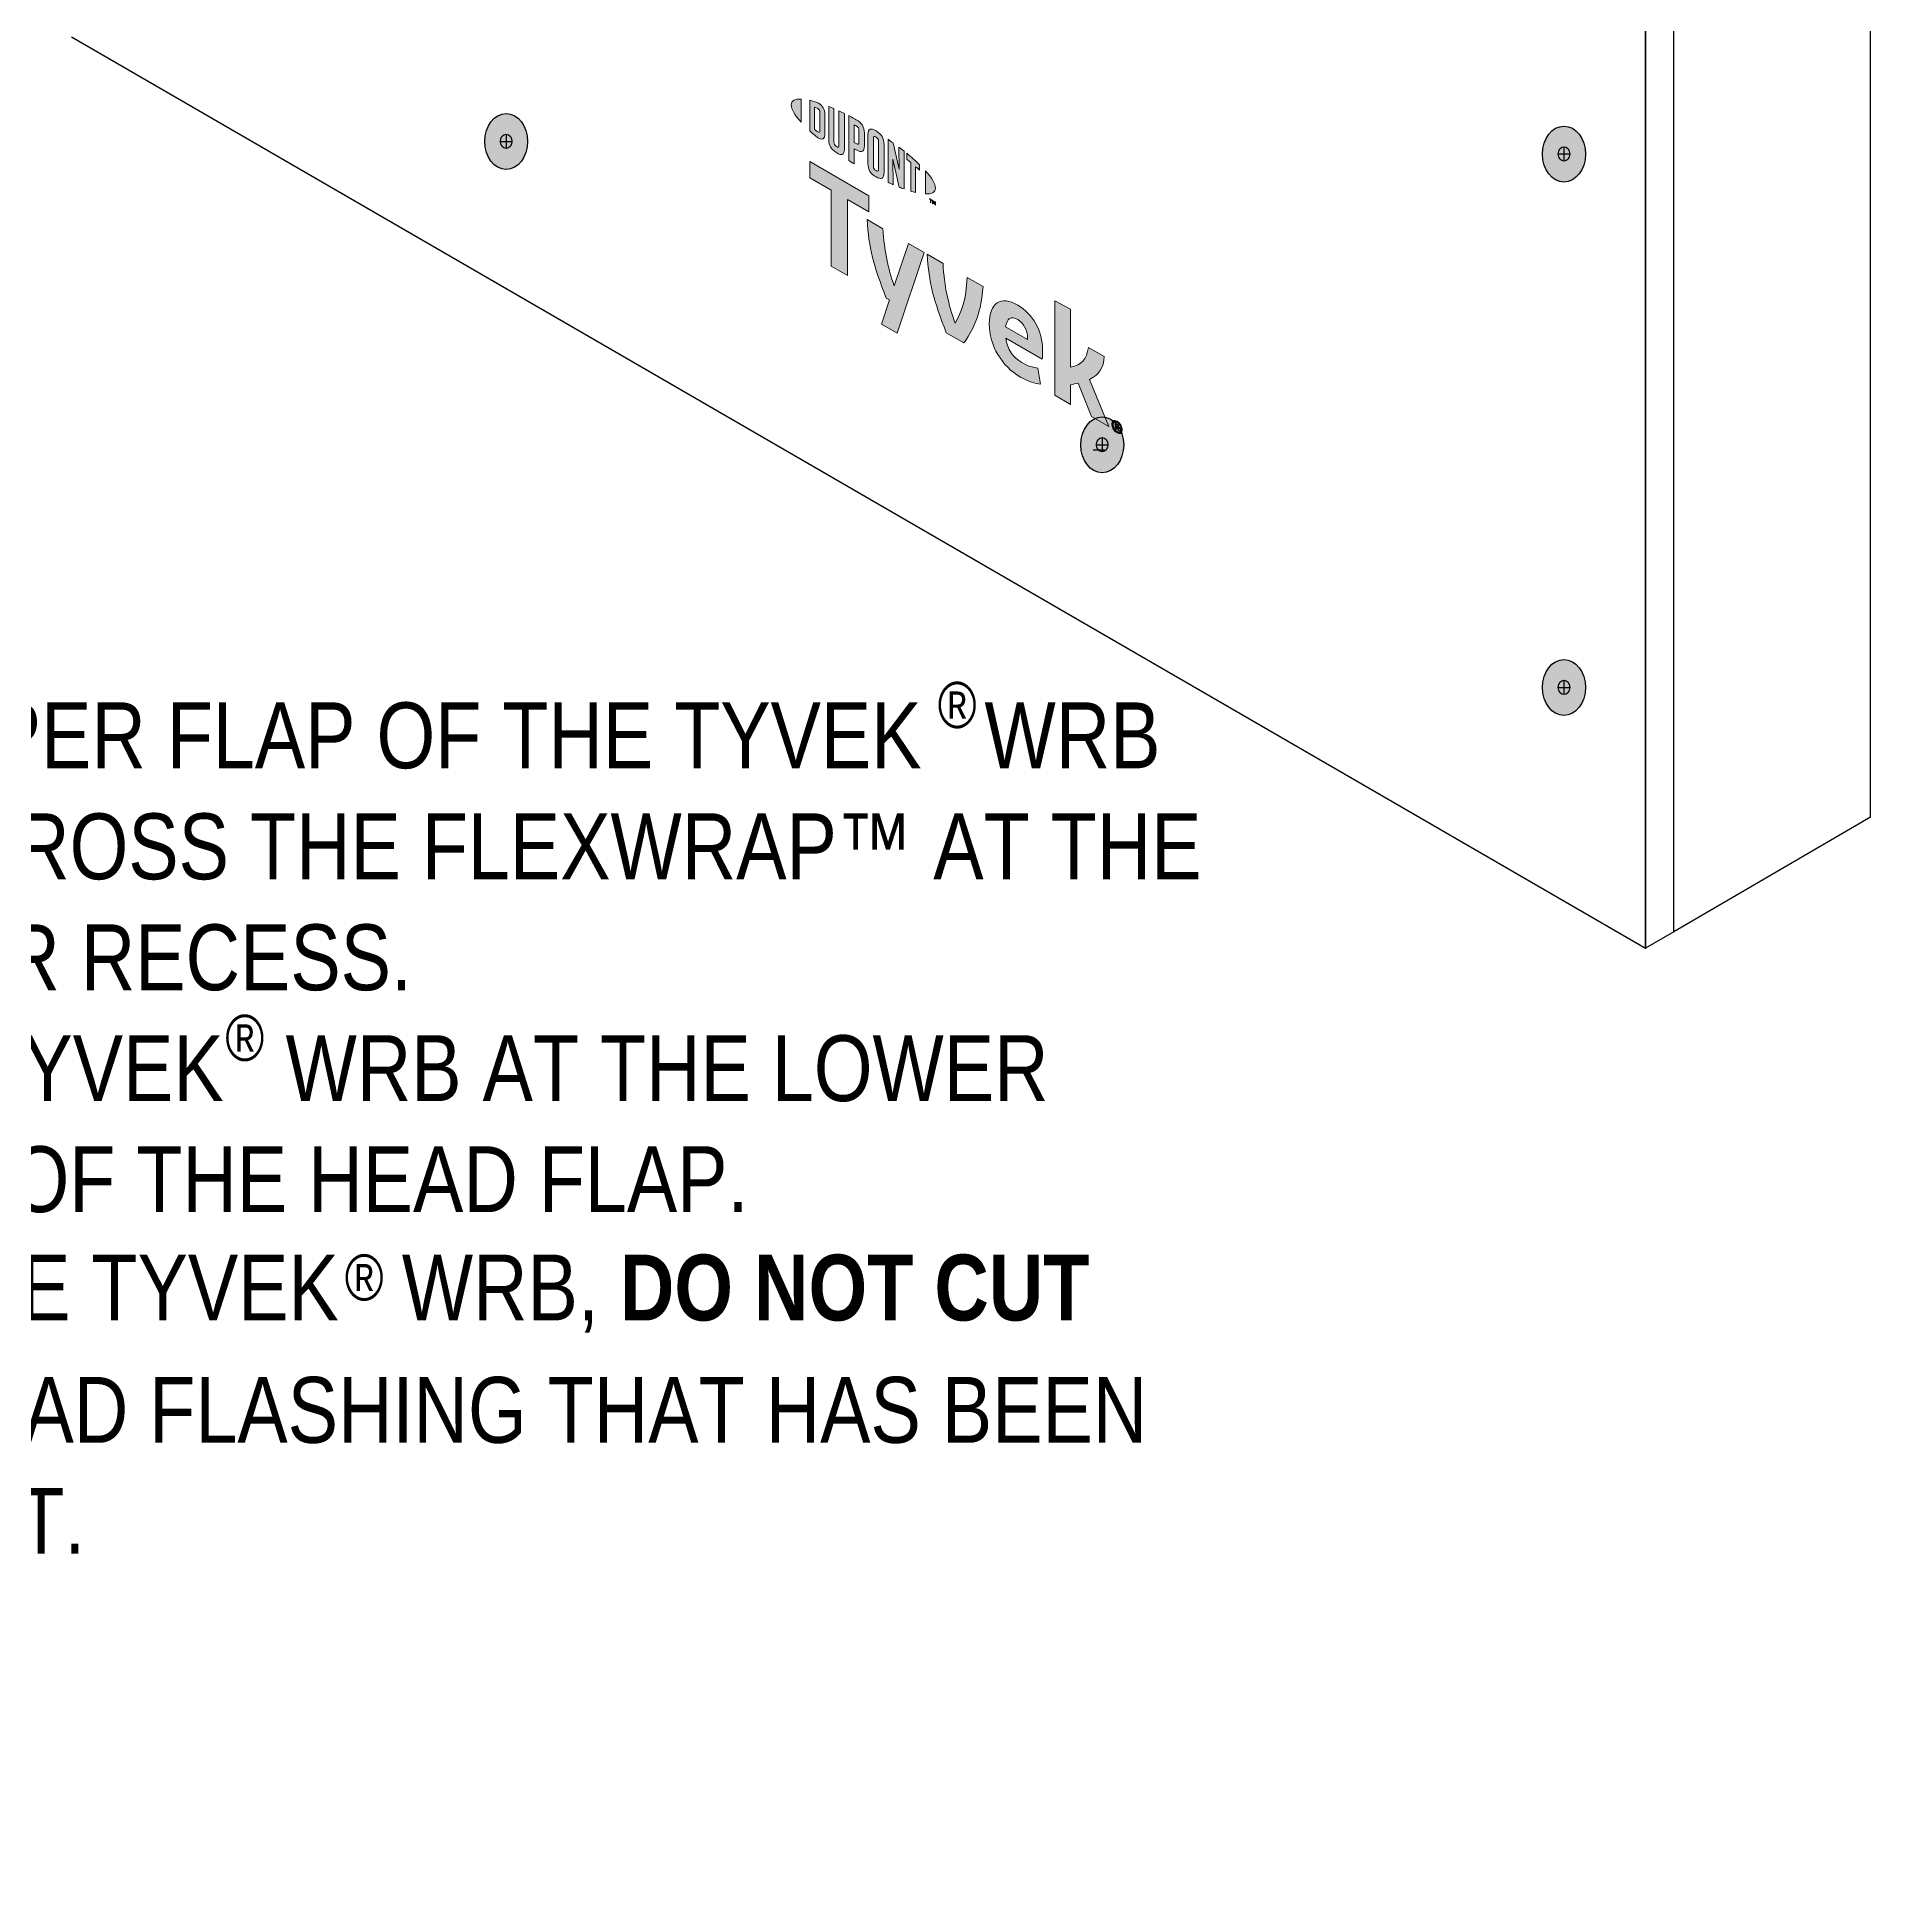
# Model space of a CAD drawing. Extents: x -1328 to 5679, y -4611 to 1603.
# Drawn here: x 3216.1 to 3533.4, y -3036.5 to -2722.1 of the extents above; entities that cross this region are included whole.
import ezdxf

# ---------------------------------------------------------------- set-up
doc = ezdxf.new("R2010")
doc.units = 0
doc.header["$MEASUREMENT"] = 0
for name, color, linetype, lineweight in [('.ATI-TEXT_1', 7, 'Continuous', 0), ('G-ANNO-TTLB', 7, 'Continuous', 0), ('TYVEK', 7, 'Continuous', 0), ('X-REF - TRACED', 7, 'Continuous', 0)]:
    doc.layers.add(name, color=color, linetype=linetype, lineweight=lineweight)

# ---------------------------------------------------------------- blocks, each defined once
blk = doc.blocks.new('Block_28')
at = {"layer": '.ATI-TEXT_1', "char_height": 0.2, "attachment_point": 7}
for s, insert in [('\\C18;\\c0;\\FArial Narrow|b0|i0|c1;\\H7.876153;\\W1.000000;®', (3369.9, -2840.25)), ('\\C18;\\c0;\\FArial Narrow|b0|i0|c1;\\H11.251642;\\W1.000000;FLIP DOWN THE UPPER FLAP OF THE TYVEK   WRB', (3085.72, -2847.18)), ('\\C18;\\c0;\\FArial Narrow|b0|i0|c1;\\H11.251642;\\W1.000000;SO IT LAYS FLAT ACROSS THE FLEXWRAP™ AT THE', (3085.55, -2866.14)), ('\\C18;\\c0;\\FArial Narrow|b0|i0|c1;\\H11.251642;\\W1.000000;HEAD OF THE OUTER RECESS.', (3084.64, -2885.09)), ('\\C18;\\c0;\\FArial Narrow|b0|i0|c1;\\H7.876153;\\W1.000000;®', (3248.23, -2897.1)), ('\\C18;\\c0;\\FArial Narrow|b0|i0|c1;\\H11.251642;\\W1.000000;CUT A 1" STRIP OF TYVEK', (3085.11, -2904.03)), ('\\C18;\\c0;\\FArial Narrow|b0|i0|c1;\\H11.251642;\\W1.000000;  WRB AT THE LOWER', (3251.35, -2904.03)), ('\\C18;\\c0;\\FArial Narrow|b0|i0|c1;\\H11.251642;\\W1.000000;HORIZONTAL EDGE OF THE HEAD FLAP.', (3084.8, -2922.99))]:
    blk.add_mtext(s, dxfattribs=dict(at, insert=insert))
blk = doc.blocks.new('Block_91')
at = {"layer": 'TYVEK', "true_color": 0x003b71, "transparency": 33554687}
h = blk.add_hatch(color=156, dxfattribs=at)
h.dxf.hatch_style = 2
edge = h.paths.add_edge_path()
edge.add_ellipse((3230.48, -2341.86), major_axis=(0, 4.78), ratio=0.766948, start_angle=0, end_angle=360)
h = blk.add_hatch(color=156, dxfattribs=at)
h.dxf.hatch_style = 2
edge = h.paths.add_edge_path()
edge.add_ellipse((3296.19, -2373.19), major_axis=(0, 4.78), ratio=0.766948, start_angle=0, end_angle=360)
h = blk.add_hatch(color=156, dxfattribs=at)
h.dxf.hatch_style = 2
edge = h.paths.add_edge_path()
edge.add_ellipse((3397.99, -2427.6), major_axis=(0, 4.78), ratio=0.766948, start_angle=0, end_angle=360)
h = blk.add_hatch(color=156, dxfattribs=at)
h.dxf.hatch_style = 2
edge = h.paths.add_edge_path()
edge.add_ellipse((3230.48, -2432.91), major_axis=(0, 4.78), ratio=0.766948, start_angle=0, end_angle=360)
h = blk.add_hatch(color=156, dxfattribs=at)
h.dxf.hatch_style = 2
edge = h.paths.add_edge_path()
edge.add_ellipse((3476.86, -2468.94), major_axis=(0, 4.78), ratio=0.766948, start_angle=0, end_angle=360)
h = blk.add_hatch(color=156, dxfattribs=at)
h.dxf.hatch_style = 2
edge = h.paths.add_edge_path()
edge.add_ellipse((3230.48, -2523.99), major_axis=(0, 4.78), ratio=0.766948, start_angle=0, end_angle=360)
h = blk.add_hatch(color=156, dxfattribs=at)
h.dxf.hatch_style = 2
edge = h.paths.add_edge_path()
edge.add_ellipse((3476.86, -2559.99), major_axis=(0, 4.78), ratio=0.766948, start_angle=0, end_angle=360)
h = blk.add_hatch(color=156, dxfattribs=at)
h.dxf.hatch_style = 2
edge = h.paths.add_edge_path()
edge.add_ellipse((3230.48, -2615.04), major_axis=(0, 4.78), ratio=0.766948, start_angle=0, end_angle=360)
h = blk.add_hatch(color=156, dxfattribs=at)
h.dxf.hatch_style = 2
edge = h.paths.add_edge_path()
edge.add_ellipse((3476.86, -2651.07), major_axis=(0, 4.78), ratio=0.766948, start_angle=0, end_angle=360)
h = blk.add_hatch(color=156, dxfattribs=at)
h.dxf.hatch_style = 2
edge = h.paths.add_edge_path()
edge.add_ellipse((3230.48, -2706.15), major_axis=(0, 4.78), ratio=0.766948, start_angle=0, end_angle=360)
h = blk.add_hatch(color=156, dxfattribs=at)
h.dxf.hatch_style = 2
edge = h.paths.add_edge_path()
edge.add_ellipse((3296.19, -2739.97), major_axis=(0, 4.78), ratio=0.766948, start_angle=0, end_angle=360)
h = blk.add_hatch(color=156, dxfattribs=at)
h.dxf.hatch_style = 2
edge = h.paths.add_edge_path()
edge.add_ellipse((3476.86, -2742.12), major_axis=(0, 4.78), ratio=0.766948, start_angle=0, end_angle=360)
h = blk.add_hatch(color=156, dxfattribs=at)
h.dxf.hatch_style = 2
edge = h.paths.add_edge_path()
edge.add_ellipse((3397.99, -2791.78), major_axis=(0, 4.78), ratio=0.766948, start_angle=0, end_angle=360)
h = blk.add_hatch(color=156, dxfattribs=at)
h.dxf.hatch_style = 2
edge = h.paths.add_edge_path()
edge.add_ellipse((3476.86, -2833.22), major_axis=(0, 4.78), ratio=0.766948, start_angle=0, end_angle=360)
at = {"layer": 'TYVEK', "color": 18, "lineweight": 25, "true_color": 0x080808}
for p, q in [((3230.48, -2340.6), (3230.48, -2343.07)), ((3229.51, -2341.83), (3231.45, -2341.83)), ((3295.22, -2373.16), (3297.17, -2373.16)), ((3296.19, -2371.92), (3296.19, -2374.39)), ((3397.99, -2426.34), (3397.99, -2428.81)), ((3397.01, -2427.58), (3398.96, -2427.58)), ((3230.48, -2431.65), (3230.48, -2434.12)), ((3476.86, -2467.68), (3476.86, -2470.14)), ((3229.51, -2523.96), (3231.45, -2523.96)), ((3230.48, -2522.73), (3230.48, -2525.19)), ((3476.86, -2558.73), (3476.86, -2561.19)), ((3230.48, -2613.78), (3230.48, -2616.24)), ((3229.51, -2615.01), (3231.45, -2615.01)), ((3475.89, -2651.04), (3477.84, -2651.04)), ((3476.86, -2649.8), (3476.86, -2652.27)), ((3229.51, -2706.12), (3231.45, -2706.12)), ((3230.48, -2704.88), (3230.48, -2707.35)), ((3295.22, -2739.94), (3297.17, -2739.94)), ((3296.19, -2738.71), (3296.19, -2741.17)), ((3476.86, -2740.85), (3476.86, -2743.32)), ((3475.89, -2742.09), (3477.84, -2742.09)), ((3397.01, -2791.75), (3398.96, -2791.75)), ((3397.99, -2790.52), (3397.99, -2792.98)), ((3475.89, -2833.2), (3477.84, -2833.2)), ((3476.86, -2831.96), (3476.86, -2834.43))]:
    blk.add_line(p, q, dxfattribs=at)
at = {"layer": 'TYVEK', "color": 18, "lineweight": 25, "true_color": 0x000000}
blk.add_line((3475.89, -2468.91), (3477.84, -2468.91), dxfattribs=at)
at = {"layer": 'TYVEK', "color": 33, "lineweight": 25, "true_color": 0xcc9966}
for points in [[(3476.35, -2464.57)], [(3229.97, -2519.57)], [(3226.3, -2524.35)], [(3226.3, -2615.37)], [(3229.97, -2620.15)]]:
    blk.add_lwpolyline(points, dxfattribs=at)
at = {"layer": 'TYVEK', "color": 18, "lineweight": 25, "true_color": 0x000000}
for centre, major_axis, ratio in [((3230.48, -2341.86), (0, 4.78), 0.766948), ((3296.19, -2373.19), (0, 4.78), 0.766948), ((3397.99, -2427.6), (0, 4.78), 0.766948), ((3230.48, -2432.91), (0, 4.78), 0.766948), ((3476.86, -2468.94), (0, 4.78), 0.766948), ((3476.86, -2468.91), (0, 1.23), 0.788846), ((3230.48, -2523.99), (0, 4.78), 0.766948), ((3476.86, -2559.99), (0, 4.78), 0.766948), ((3230.48, -2615.04), (0, 4.78), 0.766948), ((3476.86, -2651.07), (0, 4.78), 0.766948), ((3230.48, -2706.15), (0, 4.78), 0.766948), ((3296.19, -2739.97), (0, 4.78), 0.766948), ((3476.86, -2742.12), (0, 4.78), 0.766948), ((3397.99, -2791.78), (0, 4.78), 0.766948), ((3476.86, -2833.22), (0, 4.78), 0.766948)]:
    blk.add_ellipse(centre, major_axis=major_axis, ratio=ratio, dxfattribs=at)
at = {"layer": 'TYVEK', "color": 18, "lineweight": 25, "true_color": 0x080808}
for centre in [(3230.48, -2341.83), (3296.19, -2373.16), (3397.99, -2427.58), (3230.48, -2432.88), (3230.48, -2523.96), (3476.86, -2559.96), (3230.48, -2615.01), (3476.86, -2651.04), (3230.48, -2706.12), (3296.19, -2739.94), (3476.86, -2742.09), (3397.99, -2791.75), (3476.86, -2833.2)]:
    blk.add_ellipse(centre, major_axis=(0, 1.23), ratio=0.788846, dxfattribs=at)
blk = doc.blocks.new('Block_555')
at = {"layer": 'X-REF - TRACED', "true_color": 0x848484, "transparency": 33554687}
h = blk.add_hatch(color=252, dxfattribs=at)
h.dxf.hatch_style = 2
edge = h.paths.add_edge_path()
edge.add_spline(control_points=[(3344.89, -2733.71), (3344.89, -2734.43), (3345.5, -2735.46), (3346.57, -2736.66), (3346.57, -2736.66), (3346.57, -2732.72), (3346.57, -2732.72), (3345.5, -2732.68), (3344.89, -2733), (3344.89, -2733.71)], knot_values=[0, 0, 0, 0, 1, 1, 1, 2, 2, 2, 3, 3, 3, 3], degree=3, periodic=0)
h = blk.add_hatch(color=252, dxfattribs=at)
h.dxf.hatch_style = 2
edge = h.paths.add_edge_path()
edge.add_spline(control_points=[(3349.77, -2738.14), (3349.77, -2738.44), (3349.61, -2738.45), (3349.42, -2738.34), (3349.28, -2738.26), (3349.05, -2738.07), (3348.86, -2737.9), (3348.86, -2737.9), (3348.86, -2734.13), (3348.86, -2734.13), (3349.05, -2734.18), (3349.28, -2734.25), (3349.42, -2734.34), (3349.61, -2734.45), (3349.77, -2734.64), (3349.77, -2734.94), (3349.77, -2734.94), (3349.77, -2738.14), (3349.77, -2738.14)], knot_values=[0, 0, 0, 0, 1, 1, 1, 2, 2, 2, 3, 3, 3, 4, 4, 4, 5, 5, 5, 6, 6, 6, 6], degree=3, periodic=0)
edge = h.paths.add_edge_path()
edge.add_spline(control_points=[(3349.55, -2733.42), (3349.25, -2733.25), (3348.82, -2733.1), (3348.04, -2732.93), (3348.04, -2732.93), (3348.04, -2738.16), (3348.04, -2738.16), (3348.73, -2738.79), (3349.25, -2739.23), (3349.55, -2739.4), (3350.23, -2739.8), (3350.62, -2739.54), (3350.62, -2738.77), (3350.62, -2738.77), (3350.62, -2735.3), (3350.62, -2735.3), (3350.62, -2734.53), (3350.23, -2733.82), (3349.55, -2733.42)], knot_values=[0, 0, 0, 0, 1, 1, 1, 2, 2, 2, 3, 3, 3, 4, 4, 4, 5, 5, 5, 6, 6, 6, 6], degree=3, periodic=0)
h = blk.add_hatch(color=252, dxfattribs=at)
h.dxf.hatch_style = 2
edge = h.paths.add_edge_path()
edge.add_spline(control_points=[(3353.01, -2740.63), (3353.01, -2740.93), (3352.92, -2741.07), (3352.59, -2740.83), (3352.27, -2740.6), (3352.18, -2740.39), (3352.18, -2740.04), (3352.18, -2740.04), (3352.18, -2734.35), (3352.18, -2734.35), (3351.97, -2734.25), (3351.49, -2734.05), (3351.29, -2733.97), (3351.29, -2733.97), (3351.29, -2739.72), (3351.29, -2739.72), (3351.29, -2740.64), (3351.67, -2741.22), (3352.59, -2741.87), (3353.44, -2742.47), (3353.95, -2742.28), (3353.95, -2741.26), (3353.95, -2741.26), (3353.95, -2735.18), (3353.95, -2735.18), (3353.78, -2735.09), (3353.2, -2734.81), (3353.01, -2734.73), (3353.01, -2734.73), (3353.01, -2740.63), (3353.01, -2740.63)], knot_values=[0, 0, 0, 0, 1, 1, 1, 2, 2, 2, 3, 3, 3, 4, 4, 4, 5, 5, 5, 6, 6, 6, 7, 7, 7, 8, 8, 8, 9, 9, 9, 10, 10, 10, 10], degree=3, periodic=0)
h = blk.add_hatch(color=252, dxfattribs=at)
h.dxf.hatch_style = 2
edge = h.paths.add_edge_path()
edge.add_spline(control_points=[(3356.43, -2740.1), (3356.43, -2740.43), (3356.33, -2740.54), (3355.95, -2740.32), (3355.95, -2740.32), (3355.62, -2740.13), (3355.62, -2740.13), (3355.62, -2740.13), (3355.62, -2737.11), (3355.62, -2737.11), (3355.77, -2737.19), (3355.85, -2737.23), (3355.94, -2737.28), (3356.35, -2737.52), (3356.43, -2737.75), (3356.43, -2738.08), (3356.43, -2738.08), (3356.43, -2740.1), (3356.43, -2740.1)], knot_values=[0, 0, 0, 0, 1, 1, 1, 2, 2, 2, 3, 3, 3, 4, 4, 4, 5, 5, 5, 6, 6, 6, 6], degree=3, periodic=0)
edge = h.paths.add_edge_path()
edge.add_spline(control_points=[(3355.99, -2736.25), (3355.83, -2736.15), (3355.23, -2735.83), (3354.69, -2735.55), (3354.69, -2735.55), (3354.69, -2743.21), (3354.69, -2743.21), (3354.87, -2743.32), (3355.36, -2743.64), (3355.62, -2743.8), (3355.62, -2743.8), (3355.62, -2741.2), (3355.62, -2741.2), (3355.62, -2741.2), (3355.99, -2741.41), (3355.99, -2741.41), (3356.97, -2741.97), (3357.38, -2741.7), (3357.38, -2740.73), (3357.38, -2740.73), (3357.38, -2738.48), (3357.38, -2738.48), (3357.38, -2737.52), (3356.92, -2736.78), (3355.99, -2736.25)], knot_values=[0, 0, 0, 0, 1, 1, 1, 2, 2, 2, 3, 3, 3, 4, 4, 4, 5, 5, 5, 6, 6, 6, 7, 7, 7, 8, 8, 8, 8], degree=3, periodic=0)
h = blk.add_hatch(color=252, dxfattribs=at)
h.dxf.hatch_style = 2
edge = h.paths.add_edge_path()
edge.add_spline(control_points=[(3359.78, -2744.71), (3359.78, -2745.01), (3359.7, -2745.12), (3359.36, -2744.94), (3359.02, -2744.75), (3358.93, -2744.53), (3358.93, -2744.22), (3358.93, -2744.22), (3358.93, -2739.45), (3358.93, -2739.45), (3358.93, -2739.13), (3359.02, -2739.01), (3359.36, -2739.22), (3359.7, -2739.42), (3359.78, -2739.64), (3359.78, -2739.94), (3359.78, -2739.94), (3359.78, -2744.71), (3359.78, -2744.71)], knot_values=[0, 0, 0, 0, 1, 1, 1, 2, 2, 2, 3, 3, 3, 4, 4, 4, 5, 5, 5, 6, 6, 6, 6], degree=3, periodic=0)
edge = h.paths.add_edge_path()
edge.add_spline(control_points=[(3359.36, -2738.15), (3358.49, -2737.6), (3357.98, -2737.74), (3357.98, -2738.75), (3357.98, -2738.75), (3357.98, -2743.76), (3357.98, -2743.76), (3357.98, -2744.82), (3358.45, -2745.53), (3359.36, -2746.01), (3360.26, -2746.49), (3360.73, -2746.37), (3360.73, -2745.23), (3360.73, -2745.23), (3360.73, -2740.46), (3360.73, -2740.46), (3360.73, -2739.38), (3360.31, -2738.75), (3359.36, -2738.15)], knot_values=[0, 0, 0, 0, 1, 1, 1, 2, 2, 2, 3, 3, 3, 4, 4, 4, 5, 5, 5, 6, 6, 6, 6], degree=3, periodic=0)
h = blk.add_hatch(color=252, dxfattribs=at)
h.dxf.hatch_style = 2
edge = h.paths.add_edge_path()
edge.add_spline(control_points=[(3363.33, -2744.71), (3363.33, -2744.71), (3362.29, -2740.21), (3362.29, -2740.21), (3362.01, -2740.01), (3361.67, -2739.77), (3361.41, -2739.59), (3361.41, -2739.59), (3361.41, -2746.93), (3361.41, -2746.93), (3361.59, -2747.02), (3362.06, -2747.23), (3362.31, -2747.34), (3362.31, -2747.34), (3362.23, -2742.96), (3362.23, -2742.96), (3362.23, -2742.96), (3363.33, -2747.76), (3363.33, -2747.76), (3363.57, -2747.85), (3363.91, -2747.98), (3364.14, -2748.06), (3364.14, -2748.06), (3364.14, -2741.61), (3364.14, -2741.61), (3363.9, -2741.42), (3363.48, -2741.09), (3363.27, -2740.94), (3363.27, -2740.94), (3363.33, -2744.71), (3363.33, -2744.71)], knot_values=[0, 0, 0, 0, 1, 1, 1, 2, 2, 2, 3, 3, 3, 4, 4, 4, 5, 5, 5, 6, 6, 6, 7, 7, 7, 8, 8, 8, 9, 9, 9, 10, 10, 10, 10], degree=3, periodic=0)
h = blk.add_hatch(color=252, dxfattribs=at)
h.dxf.hatch_style = 2
edge = h.paths.add_edge_path()
edge.add_spline(control_points=[(3364.6, -2743), (3364.83, -2743.19), (3365.06, -2743.37), (3365.28, -2743.56), (3365.28, -2743.56), (3365.28, -2748.44), (3365.28, -2748.44), (3365.49, -2748.5), (3365.87, -2748.61), (3366.12, -2748.67), (3366.12, -2748.67), (3366.12, -2744.27), (3366.12, -2744.27), (3366.37, -2744.48), (3366.6, -2744.69), (3366.81, -2744.88), (3366.81, -2744.88), (3366.81, -2743.94), (3366.81, -2743.94), (3366.14, -2743.29), (3365.43, -2742.66), (3364.6, -2741.98), (3364.6, -2741.98), (3364.6, -2743), (3364.6, -2743)], knot_values=[0, 0, 0, 0, 1, 1, 1, 2, 2, 2, 3, 3, 3, 4, 4, 4, 5, 5, 5, 6, 6, 6, 7, 7, 7, 8, 8, 8, 8], degree=3, periodic=0)
h = blk.add_hatch(color=252, dxfattribs=at)
h.dxf.hatch_style = 2
edge = h.paths.add_edge_path()
edge.add_spline(control_points=[(3369.5, -2747.92), (3369.5, -2748.64), (3368.88, -2748.96), (3367.82, -2748.93), (3367.82, -2748.93), (3367.82, -2744.98), (3367.82, -2744.98), (3368.88, -2746.18), (3369.5, -2747.2), (3369.5, -2747.92)], knot_values=[0, 0, 0, 0, 1, 1, 1, 2, 2, 2, 3, 3, 3, 3], degree=3, periodic=0)
h = blk.add_hatch(color=252, dxfattribs=at)
h.dxf.hatch_style = 2
edge = h.paths.add_edge_path()
edge.add_spline(control_points=[(3369, -2750), (3369, -2750), (3369.1, -2750.06), (3369.1, -2750.06), (3369.1, -2750.06), (3369.25, -2750.42), (3369.25, -2750.42), (3369.25, -2750.42), (3369.4, -2750.23), (3369.4, -2750.23), (3369.4, -2750.23), (3369.49, -2750.29), (3369.49, -2750.29), (3369.49, -2750.29), (3369.49, -2750.86), (3369.49, -2750.86), (3369.49, -2750.86), (3369.4, -2750.81), (3369.4, -2750.81), (3369.4, -2750.81), (3369.4, -2750.4), (3369.4, -2750.4), (3369.4, -2750.4), (3369.25, -2750.59), (3369.25, -2750.59), (3369.25, -2750.59), (3369.24, -2750.58), (3369.24, -2750.58), (3369.24, -2750.58), (3369.09, -2750.22), (3369.09, -2750.22), (3369.09, -2750.22), (3369.09, -2750.62), (3369.09, -2750.62), (3369.09, -2750.62), (3369, -2750.57), (3369, -2750.57), (3369, -2750.57), (3369, -2750), (3369, -2750)], knot_values=[0, 0, 0, 0, 1, 1, 1, 2, 2, 2, 3, 3, 3, 4, 4, 4, 5, 5, 5, 6, 6, 6, 7, 7, 7, 8, 8, 8, 9, 9, 9, 10, 10, 10, 11, 11, 11, 12, 12, 12, 13, 13, 13, 13], degree=3, periodic=0)
edge = h.paths.add_edge_path()
edge.add_spline(control_points=[(3368.64, -2749.9), (3368.64, -2749.9), (3368.49, -2749.81), (3368.49, -2749.81), (3368.49, -2749.81), (3368.49, -2749.71), (3368.49, -2749.71), (3368.49, -2749.71), (3368.89, -2749.94), (3368.89, -2749.94), (3368.89, -2749.94), (3368.89, -2750.04), (3368.89, -2750.04), (3368.89, -2750.04), (3368.74, -2749.95), (3368.74, -2749.95), (3368.74, -2749.95), (3368.74, -2750.42), (3368.74, -2750.42), (3368.74, -2750.42), (3368.64, -2750.37), (3368.64, -2750.37), (3368.64, -2750.37), (3368.64, -2749.9), (3368.64, -2749.9)], knot_values=[0, 0, 0, 0, 1, 1, 1, 2, 2, 2, 3, 3, 3, 4, 4, 4, 5, 5, 5, 6, 6, 6, 7, 7, 7, 8, 8, 8, 8], degree=3, periodic=0)
at = {"layer": 'X-REF - TRACED'}
for points, knots in [([(3344.89, -2733.71), (3344.89, -2734.43), (3345.5, -2735.46), (3346.57, -2736.66), (3346.57, -2736.66), (3346.57, -2732.72), (3346.57, -2732.72), (3345.5, -2732.68), (3344.89, -2733), (3344.89, -2733.71)], [0, 0, 0, 0, 1, 1, 1, 2, 2, 2, 3, 3, 3, 3]), ([(3349.55, -2733.42), (3349.25, -2733.25), (3348.82, -2733.1), (3348.04, -2732.93), (3348.04, -2732.93), (3348.04, -2738.16), (3348.04, -2738.16), (3348.73, -2738.79), (3349.25, -2739.23), (3349.55, -2739.4), (3350.23, -2739.8), (3350.62, -2739.54), (3350.62, -2738.77), (3350.62, -2738.77), (3350.62, -2735.3), (3350.62, -2735.3), (3350.62, -2734.53), (3350.23, -2733.82), (3349.55, -2733.42)], [0, 0, 0, 0, 1, 1, 1, 2, 2, 2, 3, 3, 3, 4, 4, 4, 5, 5, 5, 6, 6, 6, 6]), ([(3349.77, -2738.14), (3349.77, -2738.44), (3349.61, -2738.45), (3349.42, -2738.34), (3349.28, -2738.26), (3349.05, -2738.07), (3348.86, -2737.9), (3348.86, -2737.9), (3348.86, -2734.13), (3348.86, -2734.13), (3349.05, -2734.18), (3349.28, -2734.25), (3349.42, -2734.34), (3349.61, -2734.45), (3349.77, -2734.64), (3349.77, -2734.94), (3349.77, -2734.94), (3349.77, -2738.14), (3349.77, -2738.14)], [0, 0, 0, 0, 1, 1, 1, 2, 2, 2, 3, 3, 3, 4, 4, 4, 5, 5, 5, 6, 6, 6, 6]), ([(3353.01, -2740.63), (3353.01, -2740.93), (3352.92, -2741.07), (3352.59, -2740.83), (3352.27, -2740.6), (3352.18, -2740.39), (3352.18, -2740.04), (3352.18, -2740.04), (3352.18, -2734.35), (3352.18, -2734.35), (3351.97, -2734.25), (3351.49, -2734.05), (3351.29, -2733.97), (3351.29, -2733.97), (3351.29, -2739.72), (3351.29, -2739.72), (3351.29, -2740.64), (3351.67, -2741.22), (3352.59, -2741.87), (3353.44, -2742.47), (3353.95, -2742.28), (3353.95, -2741.26), (3353.95, -2741.26), (3353.95, -2735.18), (3353.95, -2735.18), (3353.78, -2735.09), (3353.2, -2734.81), (3353.01, -2734.73), (3353.01, -2734.73), (3353.01, -2740.63), (3353.01, -2740.63)], [0, 0, 0, 0, 1, 1, 1, 2, 2, 2, 3, 3, 3, 4, 4, 4, 5, 5, 5, 6, 6, 6, 7, 7, 7, 8, 8, 8, 9, 9, 9, 10, 10, 10, 10]), ([(3355.99, -2736.25), (3355.83, -2736.15), (3355.23, -2735.83), (3354.69, -2735.55), (3354.69, -2735.55), (3354.69, -2743.21), (3354.69, -2743.21), (3354.87, -2743.32), (3355.36, -2743.64), (3355.62, -2743.8), (3355.62, -2743.8), (3355.62, -2741.2), (3355.62, -2741.2), (3355.62, -2741.2), (3355.99, -2741.41), (3355.99, -2741.41), (3356.97, -2741.97), (3357.38, -2741.7), (3357.38, -2740.73), (3357.38, -2740.73), (3357.38, -2738.48), (3357.38, -2738.48), (3357.38, -2737.52), (3356.92, -2736.78), (3355.99, -2736.25)], [0, 0, 0, 0, 1, 1, 1, 2, 2, 2, 3, 3, 3, 4, 4, 4, 5, 5, 5, 6, 6, 6, 7, 7, 7, 8, 8, 8, 8]), ([(3356.43, -2740.1), (3356.43, -2740.43), (3356.33, -2740.54), (3355.95, -2740.32), (3355.95, -2740.32), (3355.62, -2740.13), (3355.62, -2740.13), (3355.62, -2740.13), (3355.62, -2737.11), (3355.62, -2737.11), (3355.77, -2737.19), (3355.85, -2737.23), (3355.94, -2737.28), (3356.35, -2737.52), (3356.43, -2737.75), (3356.43, -2738.08), (3356.43, -2738.08), (3356.43, -2740.1), (3356.43, -2740.1)], [0, 0, 0, 0, 1, 1, 1, 2, 2, 2, 3, 3, 3, 4, 4, 4, 5, 5, 5, 6, 6, 6, 6]), ([(3359.36, -2738.15), (3358.49, -2737.6), (3357.98, -2737.74), (3357.98, -2738.75), (3357.98, -2738.75), (3357.98, -2743.76), (3357.98, -2743.76), (3357.98, -2744.82), (3358.45, -2745.53), (3359.36, -2746.01), (3360.26, -2746.49), (3360.73, -2746.37), (3360.73, -2745.23), (3360.73, -2745.23), (3360.73, -2740.46), (3360.73, -2740.46), (3360.73, -2739.38), (3360.31, -2738.75), (3359.36, -2738.15)], [0, 0, 0, 0, 1, 1, 1, 2, 2, 2, 3, 3, 3, 4, 4, 4, 5, 5, 5, 6, 6, 6, 6]), ([(3359.78, -2744.71), (3359.78, -2745.01), (3359.7, -2745.12), (3359.36, -2744.94), (3359.02, -2744.75), (3358.93, -2744.53), (3358.93, -2744.22), (3358.93, -2744.22), (3358.93, -2739.45), (3358.93, -2739.45), (3358.93, -2739.13), (3359.02, -2739.01), (3359.36, -2739.22), (3359.7, -2739.42), (3359.78, -2739.64), (3359.78, -2739.94), (3359.78, -2739.94), (3359.78, -2744.71), (3359.78, -2744.71)], [0, 0, 0, 0, 1, 1, 1, 2, 2, 2, 3, 3, 3, 4, 4, 4, 5, 5, 5, 6, 6, 6, 6]), ([(3363.33, -2744.71), (3363.33, -2744.71), (3362.29, -2740.21), (3362.29, -2740.21), (3362.01, -2740.01), (3361.67, -2739.77), (3361.41, -2739.59), (3361.41, -2739.59), (3361.41, -2746.93), (3361.41, -2746.93), (3361.59, -2747.02), (3362.06, -2747.23), (3362.31, -2747.34), (3362.31, -2747.34), (3362.23, -2742.96), (3362.23, -2742.96), (3362.23, -2742.96), (3363.33, -2747.76), (3363.33, -2747.76), (3363.57, -2747.85), (3363.91, -2747.98), (3364.14, -2748.06), (3364.14, -2748.06), (3364.14, -2741.61), (3364.14, -2741.61), (3363.9, -2741.42), (3363.48, -2741.09), (3363.27, -2740.94), (3363.27, -2740.94), (3363.33, -2744.71), (3363.33, -2744.71)], [0, 0, 0, 0, 1, 1, 1, 2, 2, 2, 3, 3, 3, 4, 4, 4, 5, 5, 5, 6, 6, 6, 7, 7, 7, 8, 8, 8, 9, 9, 9, 10, 10, 10, 10]), ([(3364.6, -2743), (3364.83, -2743.19), (3365.06, -2743.37), (3365.28, -2743.56), (3365.28, -2743.56), (3365.28, -2748.44), (3365.28, -2748.44), (3365.49, -2748.5), (3365.87, -2748.61), (3366.12, -2748.67), (3366.12, -2748.67), (3366.12, -2744.27), (3366.12, -2744.27), (3366.37, -2744.48), (3366.6, -2744.69), (3366.81, -2744.88), (3366.81, -2744.88), (3366.81, -2743.94), (3366.81, -2743.94), (3366.14, -2743.29), (3365.43, -2742.66), (3364.6, -2741.98), (3364.6, -2741.98), (3364.6, -2743), (3364.6, -2743)], [0, 0, 0, 0, 1, 1, 1, 2, 2, 2, 3, 3, 3, 4, 4, 4, 5, 5, 5, 6, 6, 6, 7, 7, 7, 8, 8, 8, 8]), ([(3369.5, -2747.92), (3369.5, -2748.64), (3368.88, -2748.96), (3367.82, -2748.93), (3367.82, -2748.93), (3367.82, -2744.98), (3367.82, -2744.98), (3368.88, -2746.18), (3369.5, -2747.2), (3369.5, -2747.92)], [0, 0, 0, 0, 1, 1, 1, 2, 2, 2, 3, 3, 3, 3]), ([(3368.64, -2749.9), (3368.64, -2749.9), (3368.49, -2749.81), (3368.49, -2749.81), (3368.49, -2749.81), (3368.49, -2749.71), (3368.49, -2749.71), (3368.49, -2749.71), (3368.89, -2749.94), (3368.89, -2749.94), (3368.89, -2749.94), (3368.89, -2750.04), (3368.89, -2750.04), (3368.89, -2750.04), (3368.74, -2749.95), (3368.74, -2749.95), (3368.74, -2749.95), (3368.74, -2750.42), (3368.74, -2750.42), (3368.74, -2750.42), (3368.64, -2750.37), (3368.64, -2750.37), (3368.64, -2750.37), (3368.64, -2749.9), (3368.64, -2749.9)], [0, 0, 0, 0, 1, 1, 1, 2, 2, 2, 3, 3, 3, 4, 4, 4, 5, 5, 5, 6, 6, 6, 7, 7, 7, 8, 8, 8, 8]), ([(3369, -2750), (3369, -2750), (3369.1, -2750.06), (3369.1, -2750.06), (3369.1, -2750.06), (3369.25, -2750.42), (3369.25, -2750.42), (3369.25, -2750.42), (3369.4, -2750.23), (3369.4, -2750.23), (3369.4, -2750.23), (3369.49, -2750.29), (3369.49, -2750.29), (3369.49, -2750.29), (3369.49, -2750.86), (3369.49, -2750.86), (3369.49, -2750.86), (3369.4, -2750.81), (3369.4, -2750.81), (3369.4, -2750.81), (3369.4, -2750.4), (3369.4, -2750.4), (3369.4, -2750.4), (3369.25, -2750.59), (3369.25, -2750.59), (3369.25, -2750.59), (3369.24, -2750.58), (3369.24, -2750.58), (3369.24, -2750.58), (3369.09, -2750.22), (3369.09, -2750.22), (3369.09, -2750.22), (3369.09, -2750.62), (3369.09, -2750.62), (3369.09, -2750.62), (3369, -2750.57), (3369, -2750.57), (3369, -2750.57), (3369, -2750), (3369, -2750)], [0, 0, 0, 0, 1, 1, 1, 2, 2, 2, 3, 3, 3, 4, 4, 4, 5, 5, 5, 6, 6, 6, 7, 7, 7, 8, 8, 8, 9, 9, 9, 10, 10, 10, 11, 11, 11, 12, 12, 12, 13, 13, 13, 13])]:
    blk.add_open_spline(points, degree=3, knots=knots, dxfattribs=at)
blk = doc.blocks.new('Block_559')
at = {"layer": 'X-REF - TRACED', "true_color": 0x848484, "transparency": 33554687}
h = blk.add_hatch(color=252, dxfattribs=at)
h.dxf.hatch_style = 2
h.paths.add_polyline_path([(3358.14, -2749.25), (3348.04, -2743.41), (3348.04, -2746.16), (3351.69, -2748.26), (3351.69, -2761.26), (3354.5, -2762.88), (3354.5, -2749.88), (3358.14, -2751.99)])
h = blk.add_hatch(color=252, dxfattribs=at)
h.dxf.hatch_style = 2
edge = h.paths.add_edge_path()
edge.add_spline(control_points=[(3374.93, -2763.19), (3374.76, -2766.93), (3374.01, -2769.11), (3372.86, -2770.98), (3371.74, -2767.8), (3371.01, -2764.77), (3370.8, -2760.8), (3370.8, -2760.8), (3368.07, -2759.23), (3368.07, -2759.23), (3368.36, -2763.92), (3369.25, -2767.33), (3371.36, -2772.62), (3371.36, -2772.62), (3374.37, -2774.35), (3374.37, -2774.35), (3376.41, -2771.46), (3377.25, -2769.05), (3377.64, -2764.75), (3377.64, -2764.75), (3374.93, -2763.19), (3374.93, -2763.19)], knot_values=[0, 0, 0, 0, 1, 1, 1, 2, 2, 2, 3, 3, 3, 4, 4, 4, 5, 5, 5, 6, 6, 6, 7, 7, 7, 7], degree=3, periodic=0)
h = blk.add_hatch(color=252, dxfattribs=at)
h.dxf.hatch_style = 2
edge = h.paths.add_edge_path()
edge.add_spline(control_points=[(3381.5, -2771.64), (3381.5, -2771.64), (3385.23, -2773.79), (3385.23, -2773.79), (3385.23, -2773.79), (3385.23, -2773.52), (3385.23, -2773.52), (3385.23, -2772.26), (3384.64, -2771), (3383.56, -2770.38), (3382.43, -2769.72), (3381.68, -2770.21), (3381.5, -2771.64)], knot_values=[0, 0, 0, 0, 1, 1, 1, 2, 2, 2, 3, 3, 3, 4, 4, 4, 4], degree=3, periodic=0)
edge = h.paths.add_edge_path()
edge.add_spline(control_points=[(3387.45, -2781.41), (3386.58, -2781.36), (3385.31, -2780.94), (3384.01, -2780.19), (3380.86, -2778.37), (3378.7, -2774.83), (3378.7, -2771.1), (3378.7, -2767.52), (3380.68, -2766.24), (3383.56, -2767.9), (3386.13, -2769.39), (3387.82, -2772.45), (3387.82, -2775.46), (3387.82, -2776.14), (3387.78, -2776.7), (3387.74, -2777.13), (3387.74, -2777.13), (3381.54, -2773.55), (3381.54, -2773.55), (3381.8, -2775.49), (3382.72, -2776.84), (3384.29, -2777.74), (3385.25, -2778.3), (3386.17, -2778.58), (3387.02, -2778.66), (3387.02, -2778.66), (3387.45, -2781.41), (3387.45, -2781.41)], knot_values=[0, 0, 0, 0, 1, 1, 1, 2, 2, 2, 3, 3, 3, 4, 4, 4, 5, 5, 5, 6, 6, 6, 7, 7, 7, 8, 8, 8, 9, 9, 9, 9], degree=3, periodic=0)
h = blk.add_hatch(color=252, dxfattribs=at)
h.dxf.hatch_style = 2
edge = h.paths.add_edge_path()
edge.add_spline(control_points=[(3395.84, -2780.61), (3395.84, -2780.61), (3399.1, -2788.63), (3399.1, -2788.63), (3399.1, -2788.63), (3396.16, -2786.93), (3396.16, -2786.93), (3396.16, -2786.93), (3393.9, -2781.24), (3393.9, -2781.24), (3393.49, -2781.34), (3393.06, -2781.43), (3392.59, -2781.5), (3392.59, -2781.5), (3392.59, -2784.87), (3392.59, -2784.87), (3392.59, -2784.87), (3389.88, -2783.31), (3389.88, -2783.31), (3389.88, -2783.31), (3389.88, -2767.19), (3389.88, -2767.19), (3389.88, -2767.19), (3392.59, -2768.59), (3392.59, -2768.59), (3392.59, -2768.59), (3392.59, -2778.51), (3392.59, -2778.51), (3394.43, -2778.2), (3395.33, -2777.15), (3395.65, -2775.15), (3395.65, -2775.15), (3398.33, -2776.7), (3398.33, -2776.7), (3398.27, -2778.6), (3397.41, -2779.83), (3395.84, -2780.61)], knot_values=[0, 0, 0, 0, 1, 1, 1, 2, 2, 2, 3, 3, 3, 4, 4, 4, 5, 5, 5, 6, 6, 6, 7, 7, 7, 8, 8, 8, 9, 9, 9, 10, 10, 10, 11, 11, 11, 12, 12, 12, 12], degree=3, periodic=0)
at = {"layer": 'X-REF - TRACED'}
blk.add_lwpolyline([(3358.14, -2749.25), (3348.04, -2743.41), (3348.04, -2746.16), (3351.69, -2748.26), (3351.69, -2761.26), (3354.5, -2762.88), (3354.5, -2749.88), (3358.14, -2751.99)], close=True, dxfattribs=at)
for points, knots in [([(3374.93, -2763.19), (3374.76, -2766.93), (3374.01, -2769.11), (3372.86, -2770.98), (3371.74, -2767.8), (3371.01, -2764.77), (3370.8, -2760.8), (3370.8, -2760.8), (3368.07, -2759.23), (3368.07, -2759.23), (3368.36, -2763.92), (3369.25, -2767.33), (3371.36, -2772.62), (3371.36, -2772.62), (3374.37, -2774.35), (3374.37, -2774.35), (3376.41, -2771.46), (3377.25, -2769.05), (3377.64, -2764.75), (3377.64, -2764.75), (3374.93, -2763.19), (3374.93, -2763.19)], [0, 0, 0, 0, 1, 1, 1, 2, 2, 2, 3, 3, 3, 4, 4, 4, 5, 5, 5, 6, 6, 6, 7, 7, 7, 7]), ([(3387.45, -2781.41), (3386.58, -2781.36), (3385.31, -2780.94), (3384.01, -2780.19), (3380.86, -2778.37), (3378.7, -2774.83), (3378.7, -2771.1), (3378.7, -2767.52), (3380.68, -2766.24), (3383.56, -2767.9), (3386.13, -2769.39), (3387.82, -2772.45), (3387.82, -2775.46), (3387.82, -2776.14), (3387.78, -2776.7), (3387.74, -2777.13), (3387.74, -2777.13), (3381.54, -2773.55), (3381.54, -2773.55), (3381.8, -2775.49), (3382.72, -2776.84), (3384.29, -2777.74), (3385.25, -2778.3), (3386.17, -2778.58), (3387.02, -2778.66), (3387.02, -2778.66), (3387.45, -2781.41), (3387.45, -2781.41)], [0, 0, 0, 0, 1, 1, 1, 2, 2, 2, 3, 3, 3, 4, 4, 4, 5, 5, 5, 6, 6, 6, 7, 7, 7, 8, 8, 8, 9, 9, 9, 9]), ([(3381.5, -2771.64), (3381.5, -2771.64), (3385.23, -2773.79), (3385.23, -2773.79), (3385.23, -2773.79), (3385.23, -2773.52), (3385.23, -2773.52), (3385.23, -2772.26), (3384.64, -2771), (3383.56, -2770.38), (3382.43, -2769.72), (3381.68, -2770.21), (3381.5, -2771.64)], [0, 0, 0, 0, 1, 1, 1, 2, 2, 2, 3, 3, 3, 4, 4, 4, 4]), ([(3395.84, -2780.61), (3395.84, -2780.61), (3399.1, -2788.63), (3399.1, -2788.63), (3399.1, -2788.63), (3396.16, -2786.93), (3396.16, -2786.93), (3396.16, -2786.93), (3393.9, -2781.24), (3393.9, -2781.24), (3393.49, -2781.34), (3393.06, -2781.43), (3392.59, -2781.5), (3392.59, -2781.5), (3392.59, -2784.87), (3392.59, -2784.87), (3392.59, -2784.87), (3389.88, -2783.31), (3389.88, -2783.31), (3389.88, -2783.31), (3389.88, -2767.19), (3389.88, -2767.19), (3389.88, -2767.19), (3392.59, -2768.59), (3392.59, -2768.59), (3392.59, -2768.59), (3392.59, -2778.51), (3392.59, -2778.51), (3394.43, -2778.2), (3395.33, -2777.15), (3395.65, -2775.15), (3395.65, -2775.15), (3398.33, -2776.7), (3398.33, -2776.7), (3398.27, -2778.6), (3397.41, -2779.83), (3395.84, -2780.61)], [0, 0, 0, 0, 1, 1, 1, 2, 2, 2, 3, 3, 3, 4, 4, 4, 5, 5, 5, 6, 6, 6, 7, 7, 7, 8, 8, 8, 9, 9, 9, 10, 10, 10, 11, 11, 11, 12, 12, 12, 12])]:
    blk.add_open_spline(points, degree=3, knots=knots, dxfattribs=at)
blk = doc.blocks.new('Block_558')
at = {"layer": 'X-REF - TRACED', "true_color": 0x848484, "transparency": 33554687}
h = blk.add_hatch(color=252, dxfattribs=at)
h.dxf.hatch_style = 2
edge = h.paths.add_edge_path()
edge.add_spline(control_points=[(3364.88, -2757.39), (3364.88, -2757.39), (3362.45, -2764.63), (3362.45, -2764.63), (3361.42, -2761.6), (3360.75, -2758.67), (3360.54, -2754.88), (3360.54, -2754.88), (3357.82, -2753.31), (3357.82, -2753.31), (3358.11, -2757.99), (3358.99, -2761.41), (3361.11, -2766.7), (3361.11, -2766.7), (3361.66, -2767.01), (3361.66, -2767.01), (3361.66, -2767.01), (3360.27, -2771.15), (3360.27, -2771.15), (3360.27, -2771.15), (3362.97, -2772.72), (3362.97, -2772.72), (3362.97, -2772.72), (3367.59, -2758.95), (3367.59, -2758.95), (3367.59, -2758.95), (3364.88, -2757.39), (3364.88, -2757.39)], knot_values=[0, 0, 0, 0, 1, 1, 1, 2, 2, 2, 3, 3, 3, 4, 4, 4, 5, 5, 5, 6, 6, 6, 7, 7, 7, 8, 8, 8, 9, 9, 9, 9], degree=3, periodic=0)
at = {"layer": 'X-REF - TRACED'}
blk.add_open_spline([(3364.88, -2757.39), (3364.88, -2757.39), (3362.45, -2764.63), (3362.45, -2764.63), (3361.42, -2761.6), (3360.75, -2758.67), (3360.54, -2754.88), (3360.54, -2754.88), (3357.82, -2753.31), (3357.82, -2753.31), (3358.11, -2757.99), (3358.99, -2761.41), (3361.11, -2766.7), (3361.11, -2766.7), (3361.66, -2767.01), (3361.66, -2767.01), (3361.66, -2767.01), (3360.27, -2771.15), (3360.27, -2771.15), (3360.27, -2771.15), (3362.97, -2772.72), (3362.97, -2772.72), (3362.97, -2772.72), (3367.59, -2758.95), (3367.59, -2758.95), (3367.59, -2758.95), (3364.88, -2757.39), (3364.88, -2757.39)], degree=3, knots=[0, 0, 0, 0, 1, 1, 1, 2, 2, 2, 3, 3, 3, 4, 4, 4, 5, 5, 5, 6, 6, 6, 7, 7, 7, 8, 8, 8, 9, 9, 9, 9], dxfattribs=at)
blk.add_blockref('Block_559', (0, 0), dxfattribs=at)
blk = doc.blocks.new('Block_560')
at = {"layer": 'X-REF - TRACED', "true_color": 0x848484, "transparency": 33554687}
h = blk.add_hatch(color=252, dxfattribs=at)
h.dxf.hatch_style = 2
edge = h.paths.add_edge_path()
edge.add_spline(control_points=[(3400.4, -2788.32), (3400.4, -2788.32), (3400.4, -2788.61), (3400.4, -2788.61), (3400.4, -2788.61), (3400.51, -2788.68), (3400.51, -2788.68), (3400.62, -2788.74), (3400.68, -2788.74), (3400.68, -2788.63), (3400.68, -2788.52), (3400.62, -2788.45), (3400.51, -2788.38), (3400.51, -2788.38), (3400.4, -2788.32), (3400.4, -2788.32)], knot_values=[0, 0, 0, 0, 1, 1, 1, 2, 2, 2, 3, 3, 3, 4, 4, 4, 5, 5, 5, 5], degree=3, periodic=0)
edge = h.paths.add_edge_path()
edge.add_spline(control_points=[(3400.2, -2788.02), (3400.2, -2788.02), (3400.51, -2788.2), (3400.51, -2788.2), (3400.74, -2788.33), (3400.86, -2788.53), (3400.86, -2788.74), (3400.86, -2788.88), (3400.8, -2788.95), (3400.69, -2788.93), (3400.75, -2789.1), (3400.82, -2789.26), (3400.92, -2789.45), (3400.92, -2789.45), (3400.69, -2789.32), (3400.69, -2789.32), (3400.61, -2789.15), (3400.55, -2789.01), (3400.5, -2788.86), (3400.5, -2788.86), (3400.4, -2788.8), (3400.4, -2788.8), (3400.4, -2788.8), (3400.4, -2789.15), (3400.4, -2789.15), (3400.4, -2789.15), (3400.2, -2789.04), (3400.2, -2789.04), (3400.2, -2789.04), (3400.2, -2788.02), (3400.2, -2788.02)], knot_values=[0, 0, 0, 0, 1, 1, 1, 2, 2, 2, 3, 3, 3, 4, 4, 4, 5, 5, 5, 6, 6, 6, 7, 7, 7, 8, 8, 8, 9, 9, 9, 10, 10, 10, 10], degree=3, periodic=0)
edge = h.paths.add_edge_path()
edge.add_spline(control_points=[(3400.52, -2787.94), (3400.09, -2787.69), (3399.85, -2787.84), (3399.85, -2788.34), (3399.85, -2788.85), (3400.09, -2789.27), (3400.52, -2789.52), (3400.94, -2789.76), (3401.19, -2789.63), (3401.19, -2789.12), (3401.19, -2788.61), (3400.94, -2788.19), (3400.52, -2787.94)], knot_values=[0, 0, 0, 0, 1, 1, 1, 2, 2, 2, 3, 3, 3, 4, 4, 4, 4], degree=3, periodic=0)
edge = h.paths.add_edge_path()
edge.add_spline(control_points=[(3400.52, -2787.74), (3401.05, -2788.04), (3401.39, -2788.63), (3401.39, -2789.24), (3401.39, -2789.84), (3401.04, -2790.02), (3400.52, -2789.72), (3399.99, -2789.41), (3399.65, -2788.83), (3399.65, -2788.23), (3399.65, -2787.62), (3399.99, -2787.43), (3400.52, -2787.74)], knot_values=[0, 0, 0, 0, 1, 1, 1, 2, 2, 2, 3, 3, 3, 4, 4, 4, 4], degree=3, periodic=0)
at = {"layer": 'X-REF - TRACED'}
for points, knots in [([(3400.52, -2787.74), (3401.05, -2788.04), (3401.39, -2788.63), (3401.39, -2789.24), (3401.39, -2789.84), (3401.04, -2790.02), (3400.52, -2789.72), (3399.99, -2789.41), (3399.65, -2788.83), (3399.65, -2788.23), (3399.65, -2787.62), (3399.99, -2787.43), (3400.52, -2787.74)], [0, 0, 0, 0, 1, 1, 1, 2, 2, 2, 3, 3, 3, 4, 4, 4, 4]), ([(3400.52, -2787.94), (3400.09, -2787.69), (3399.85, -2787.84), (3399.85, -2788.34), (3399.85, -2788.85), (3400.09, -2789.27), (3400.52, -2789.52), (3400.94, -2789.76), (3401.19, -2789.63), (3401.19, -2789.12), (3401.19, -2788.61), (3400.94, -2788.19), (3400.52, -2787.94)], [0, 0, 0, 0, 1, 1, 1, 2, 2, 2, 3, 3, 3, 4, 4, 4, 4]), ([(3400.2, -2788.02), (3400.2, -2788.02), (3400.51, -2788.2), (3400.51, -2788.2), (3400.74, -2788.33), (3400.86, -2788.53), (3400.86, -2788.74), (3400.86, -2788.88), (3400.8, -2788.95), (3400.69, -2788.93), (3400.75, -2789.1), (3400.82, -2789.26), (3400.92, -2789.45), (3400.92, -2789.45), (3400.69, -2789.32), (3400.69, -2789.32), (3400.61, -2789.15), (3400.55, -2789.01), (3400.5, -2788.86), (3400.5, -2788.86), (3400.4, -2788.8), (3400.4, -2788.8), (3400.4, -2788.8), (3400.4, -2789.15), (3400.4, -2789.15), (3400.4, -2789.15), (3400.2, -2789.04), (3400.2, -2789.04), (3400.2, -2789.04), (3400.2, -2788.02), (3400.2, -2788.02)], [0, 0, 0, 0, 1, 1, 1, 2, 2, 2, 3, 3, 3, 4, 4, 4, 5, 5, 5, 6, 6, 6, 7, 7, 7, 8, 8, 8, 9, 9, 9, 10, 10, 10, 10]), ([(3400.4, -2788.32), (3400.4, -2788.32), (3400.4, -2788.61), (3400.4, -2788.61), (3400.4, -2788.61), (3400.51, -2788.68), (3400.51, -2788.68), (3400.62, -2788.74), (3400.68, -2788.74), (3400.68, -2788.63), (3400.68, -2788.52), (3400.62, -2788.45), (3400.51, -2788.38), (3400.51, -2788.38), (3400.4, -2788.32), (3400.4, -2788.32)], [0, 0, 0, 0, 1, 1, 1, 2, 2, 2, 3, 3, 3, 4, 4, 4, 5, 5, 5, 5])]:
    blk.add_open_spline(points, degree=3, knots=knots, dxfattribs=at)
blk = doc.blocks.new('Block_557')
at = {"layer": 'X-REF - TRACED'}
for name in ['Block_558', 'Block_560']:
    blk.add_blockref(name, (0, 0), dxfattribs=at)
blk = doc.blocks.new('Block_556')
at = {"layer": 'X-REF - TRACED'}
blk.add_blockref('Block_557', (0, 0), dxfattribs=at)
blk = doc.blocks.new('Block_554')
at = {"layer": 'X-REF - TRACED'}
for name in ['Block_555', 'Block_556']:
    blk.add_blockref(name, (0, 0), dxfattribs=at)

msp = doc.modelspace()

# ---------------------------------------------------------------- hatches: boundary and pattern name
at = {"layer": 'G-ANNO-TTLB', "true_color": 0xff00ff, "transparency": 33554687}
h = msp.add_hatch(color=6, dxfattribs=at)
edge = h.paths.add_edge_path()
edge.add_spline(control_points=[(5053.44, -3461.41), (5053.44, -3461.41), (2123.92, -3461.41), (2123.92, -3461.41), (2123.92, -3461.41), (2123.92, -1004.41), (2123.92, -1004.41), (2123.92, -1004.41), (5053.44, -1004.41), (5053.44, -1004.41), (5053.44, -1004.41), (5053.44, -3461.41), (5053.44, -3461.41)], knot_values=[0, 0, 0, 0, 1, 1, 1, 2, 2, 2, 3, 3, 3, 4, 4, 4, 4], degree=3, periodic=0)
edge = h.paths.add_edge_path()
edge.add_spline(control_points=[(2132.92, -1013.41), (2132.92, -1013.41), (2132.92, -3452.41), (2132.92, -3452.41), (2132.92, -3452.41), (5044.44, -3452.41), (5044.44, -3452.41), (5044.44, -3452.41), (5044.44, -1013.41), (5044.44, -1013.41), (5044.44, -1013.41), (2132.92, -1013.41), (2132.92, -1013.41)], knot_values=[0, 0, 0, 0, 1, 1, 1, 2, 2, 2, 3, 3, 3, 4, 4, 4, 4], degree=3, periodic=0)
edge.add_line((2132.92, -1013.41), (2132.92, -1013.41))

# ---------------------------------------------------------------- linework, layer by layer
at = {"layer": 'G-ANNO-TTLB'}
for points in [[(5053.44, -3461.41), (5053.44, -3461.41), (2123.92, -3461.41), (2123.92, -3461.41), (2123.92, -3461.41), (2123.92, -1004.41), (2123.92, -1004.41), (2123.92, -1004.41), (5053.44, -1004.41), (5053.44, -1004.41), (5053.44, -1004.41), (5053.44, -3461.41), (5053.44, -3461.41)], [(2132.92, -1013.41), (2132.92, -1013.41), (2132.92, -3452.41), (2132.92, -3452.41), (2132.92, -3452.41), (5044.44, -3452.41), (5044.44, -3452.41), (5044.44, -3452.41), (5044.44, -1013.41), (5044.44, -1013.41), (5044.44, -1013.41), (2132.92, -1013.41), (2132.92, -1013.41)]]:
    msp.add_open_spline(points, degree=3, knots=[0, 0, 0, 0, 1, 1, 1, 2, 2, 2, 3, 3, 3, 4, 4, 4, 4], dxfattribs=at)
at = {"layer": 'TYVEK', "color": 33, "lineweight": 25, "true_color": 0xcc9966}
for q in [(3529.23, -2430.97), (3495.61, -2874.96)]:
    msp.add_line((3529.23, -2855.39), q, dxfattribs=at)
at = {"layer": 'TYVEK', "color": 18, "lineweight": 25, "true_color": 0x000000}
for p, q in [((3490.8, -2453.32), (3490.8, -2877.75)), ((3222.07, -2722.17), (3490.9, -2877.81))]:
    msp.add_line(p, q, dxfattribs=at)
at = {"layer": 'TYVEK', "color": 2, "lineweight": 25, "true_color": 0xffff00}
for p, q in [((3495.61, -2874.96), (3495.61, -2538.06)), ((3490.8, -2539.76), (3490.8, -2877.75)), ((3490.8, -2877.75), (3490.8, -2709.48)), ((3221.97, -2722.11), (3490.8, -2877.75)), ((3495.61, -2874.96), (3490.8, -2877.75))]:
    msp.add_line(p, q, dxfattribs=at)
at = {"layer": 'TYVEK', "color": 252, "lineweight": 25, "true_color": 0x848484}
msp.add_line((3396.42, -2792.62), (3398.37, -2792.62), dxfattribs=at)

# ---------------------------------------------------------------- block references
at = {"layer": '.ATI-TEXT_1'}
msp.add_blockref('Block_28', (0, 0), dxfattribs=at)
at = {"layer": 'TYVEK'}
msp.add_blockref('Block_91', (0, 0), dxfattribs=at)
at = {"layer": 'X-REF - TRACED'}
msp.add_blockref('Block_554', (0, 0), dxfattribs=at)

# ---------------------------------------------------------------- texts
at = {"layer": '.ATI-TEXT_1', "char_height": 0.2, "attachment_point": 7}
for s, insert in [('\\C18;\\c0;\\FArial Narrow|b0|i0|c1;\\H11.253398;\\W1.000000;WHEN TRIMMING THE TYVEK   WRB, \\FArial Narrow Bold|b1|i0|c1;\\H11.253625;DO NOT CUT', (3084.31, -2943.43)), ('\\C18;\\c0;\\FArial Narrow|b0|i0|c1;\\H7.874999;\\W1.000000;®', (3268.62, -2938.03)), ('\\C18;\\c0;\\FArial Narrow|b0|i0|c1;\\H11.253625;\\W1.000000;OR DAMAGE THE HEAD FLASHING THAT HAS BEEN', (3084.13, -2962.39)), ('\\C18;\\c0;\\FArial Narrow|b0|i0|c1;\\H11.253625;\\W1.000000;INSTALLED BEHIND IT.', (3083.22, -2981.34))]:
    msp.add_mtext(s, dxfattribs=dict(at, insert=insert))

doc.saveas('drawing.dxf')
